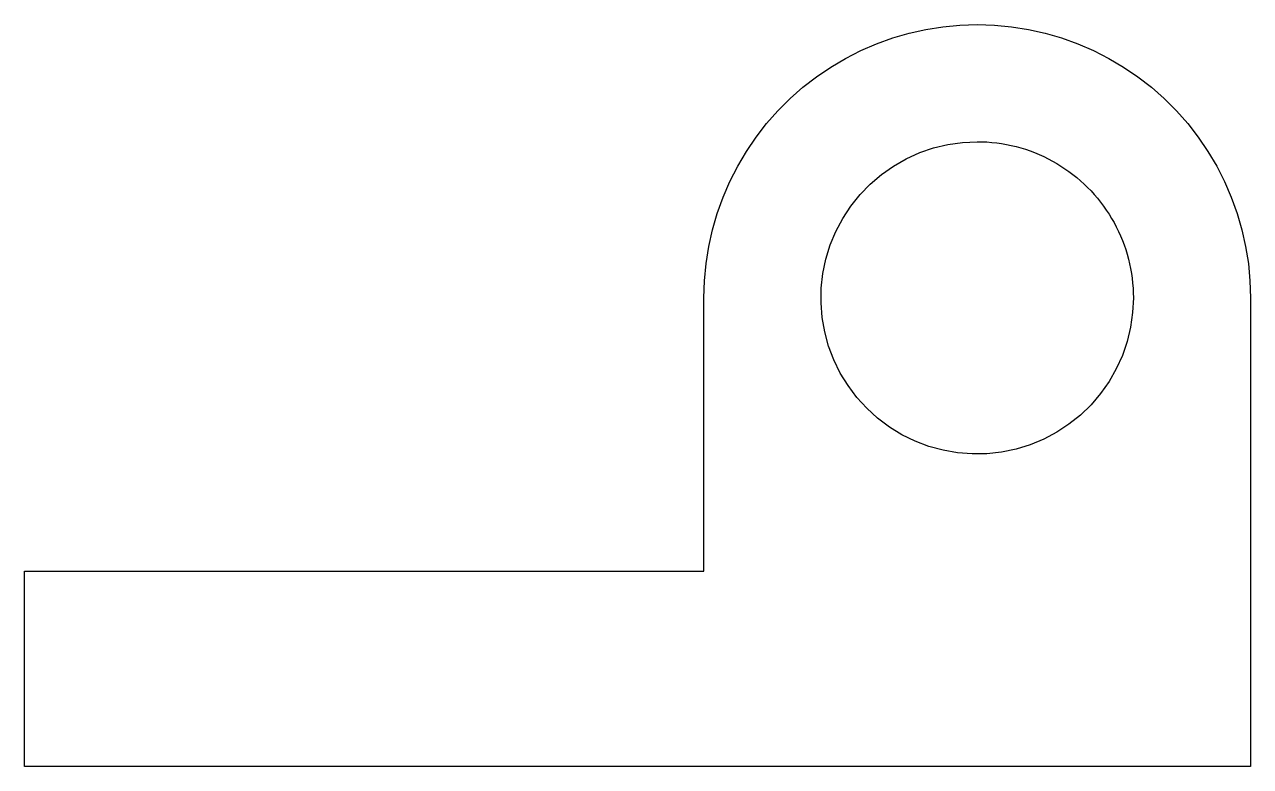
# Model space of a CAD drawing. Header units: metres. Extents: x -28.2 to 3.2, y 0 to 19.
import ezdxf

# ---------------------------------------------------------------- set-up
doc = ezdxf.new("R2010")
doc.units = ezdxf.units.M

msp = doc.modelspace()

# ---------------------------------------------------------------- linework, layer by layer
for points in [[(-10.8, 12), (-10.786, 12.44), (-10.745, 12.877), (-10.676, 13.312), (-10.58, 13.741), (-10.457, 14.163), (-10.308, 14.577), (-10.134, 14.98), (-9.934, 15.372), (-9.71, 15.751), (-9.463, 16.114), (-9.194, 16.462), (-8.903, 16.792), (-8.592, 17.103), (-8.262, 17.394), (-7.914, 17.663), (-7.551, 17.91), (-7.172, 18.134), (-6.78, 18.334), (-6.377, 18.508), (-5.963, 18.657), (-5.541, 18.78), (-5.112, 18.876), (-4.677, 18.945), (-4.24, 18.986), (-3.8, 19), (-3.36, 18.986), (-2.923, 18.945), (-2.488, 18.876), (-2.059, 18.78), (-1.637, 18.657), (-1.223, 18.508), (-0.82, 18.334), (-0.428, 18.134), (-0.049, 17.91), (0.314, 17.663), (0.662, 17.394), (0.992, 17.103), (1.303, 16.792), (1.594, 16.462), (1.863, 16.114), (2.11, 15.751), (2.334, 15.372), (2.534, 14.98), (2.708, 14.577), (2.857, 14.163), (2.98, 13.741), (3.076, 13.312), (3.145, 12.877), (3.186, 12.44), (3.2, 12)], [(0.2, 12), (0.182, 11.624), (0.129, 11.25), (0.041, 10.884), (-0.081, 10.528), (-0.236, 10.184), (-0.423, 9.857), (-0.639, 9.548), (-0.884, 9.262), (-1.155, 9), (-1.449, 8.764), (-1.764, 8.557), (-2.097, 8.381), (-2.445, 8.236), (-2.805, 8.126), (-3.174, 8.049), (-3.549, 8.008), (-3.926, 8.002), (-4.301, 8.032), (-4.673, 8.096), (-5.036, 8.196), (-5.389, 8.329), (-5.727, 8.495), (-6.048, 8.692), (-6.35, 8.918), (-6.628, 9.172), (-6.882, 9.45), (-7.108, 9.752), (-7.305, 10.073), (-7.471, 10.411), (-7.604, 10.764), (-7.704, 11.127), (-7.768, 11.499), (-7.798, 11.874), (-7.792, 12.251), (-7.751, 12.626), (-7.674, 12.995), (-7.564, 13.355), (-7.419, 13.703), (-7.243, 14.036), (-7.036, 14.351), (-6.8, 14.645), (-6.538, 14.916), (-6.252, 15.161), (-5.943, 15.377), (-5.616, 15.564), (-5.272, 15.719), (-4.916, 15.841), (-4.55, 15.929), (-4.176, 15.982), (-3.8, 16)], [(-3.8, 16), (-3.674, 15.998), (-3.549, 15.992), (-3.424, 15.982), (-3.299, 15.968), (-3.174, 15.951), (-3.05, 15.929), (-2.927, 15.904), (-2.805, 15.874), (-2.684, 15.841), (-2.564, 15.804), (-2.445, 15.764), (-2.328, 15.719), (-2.211, 15.671), (-2.097, 15.619), (-1.984, 15.564), (-1.873, 15.505), (-1.764, 15.443), (-1.657, 15.377), (-1.552, 15.308), (-1.449, 15.236), (-1.348, 15.161), (-1.25, 15.082), (-1.155, 15), (-1.062, 14.916), (-0.972, 14.828), (-0.884, 14.738), (-0.8, 14.645), (-0.718, 14.55), (-0.639, 14.452), (-0.564, 14.351), (-0.492, 14.248), (-0.423, 14.143), (-0.357, 14.036), (-0.295, 13.927), (-0.236, 13.816), (-0.181, 13.703), (-0.129, 13.589), (-0.081, 13.472), (-0.036, 13.355), (0.004, 13.236), (0.041, 13.116), (0.074, 12.995), (0.104, 12.873), (0.129, 12.75), (0.151, 12.626), (0.168, 12.501), (0.182, 12.376), (0.192, 12.251), (0.198, 12.126), (0.2, 12)], [(-10.8, 5), (-10.8, 5.14), (-10.8, 5.28), (-10.8, 5.42), (-10.8, 5.56), (-10.8, 5.7), (-10.8, 5.84), (-10.8, 5.98), (-10.8, 6.12), (-10.8, 6.26), (-10.8, 6.4), (-10.8, 6.54), (-10.8, 6.68), (-10.8, 6.82), (-10.8, 6.96), (-10.8, 7.1), (-10.8, 7.24), (-10.8, 7.38), (-10.8, 7.52), (-10.8, 7.66), (-10.8, 7.8), (-10.8, 7.94), (-10.8, 8.08), (-10.8, 8.22), (-10.8, 8.36), (-10.8, 8.5), (-10.8, 8.64), (-10.8, 8.78), (-10.8, 8.92), (-10.8, 9.06), (-10.8, 9.2), (-10.8, 9.34), (-10.8, 9.48), (-10.8, 9.62), (-10.8, 9.76), (-10.8, 9.9), (-10.8, 10.04), (-10.8, 10.18), (-10.8, 10.32), (-10.8, 10.46), (-10.8, 10.6), (-10.8, 10.74), (-10.8, 10.88), (-10.8, 11.02), (-10.8, 11.16), (-10.8, 11.3), (-10.8, 11.44), (-10.8, 11.58), (-10.8, 11.72), (-10.8, 11.86), (-10.8, 12)], [(-10.8, 5), (-10.8, 5.14), (-10.8, 5.28), (-10.8, 5.42), (-10.8, 5.56), (-10.8, 5.7), (-10.8, 5.84), (-10.8, 5.98), (-10.8, 6.12), (-10.8, 6.26), (-10.8, 6.4), (-10.8, 6.54), (-10.8, 6.68), (-10.8, 6.82), (-10.8, 6.96), (-10.8, 7.1), (-10.8, 7.24), (-10.8, 7.38), (-10.8, 7.52), (-10.8, 7.66), (-10.8, 7.8), (-10.8, 7.94), (-10.8, 8.08), (-10.8, 8.22), (-10.8, 8.36), (-10.8, 8.5), (-10.8, 8.64), (-10.8, 8.78), (-10.8, 8.92), (-10.8, 9.06), (-10.8, 9.2), (-10.8, 9.34), (-10.8, 9.48), (-10.8, 9.62), (-10.8, 9.76), (-10.8, 9.9), (-10.8, 10.04), (-10.8, 10.18), (-10.8, 10.32), (-10.8, 10.46), (-10.8, 10.6), (-10.8, 10.74), (-10.8, 10.88), (-10.8, 11.02), (-10.8, 11.16), (-10.8, 11.3), (-10.8, 11.44), (-10.8, 11.58), (-10.8, 11.72), (-10.8, 11.86), (-10.8, 12)], [(3.2, 12), (3.2, 11.76), (3.2, 11.52), (3.2, 11.28), (3.2, 11.04), (3.2, 10.8), (3.2, 10.56), (3.2, 10.32), (3.2, 10.08), (3.2, 9.84), (3.2, 9.6), (3.2, 9.36), (3.2, 9.12), (3.2, 8.88), (3.2, 8.64), (3.2, 8.4), (3.2, 8.16), (3.2, 7.92), (3.2, 7.68), (3.2, 7.44), (3.2, 7.2), (3.2, 6.96), (3.2, 6.72), (3.2, 6.48), (3.2, 6.24), (3.2, 6), (3.2, 5.76), (3.2, 5.52), (3.2, 5.28), (3.2, 5.04), (3.2, 4.8), (3.2, 4.56), (3.2, 4.32), (3.2, 4.08), (3.2, 3.84), (3.2, 3.6), (3.2, 3.36), (3.2, 3.12), (3.2, 2.88), (3.2, 2.64), (3.2, 2.4), (3.2, 2.16), (3.2, 1.92), (3.2, 1.68), (3.2, 1.44), (3.2, 1.2), (3.2, 0.96), (3.2, 0.72), (3.2, 0.48), (3.2, 0.24), (3.2, 0)], [(-28.2, 0), (-28.2, 0.1), (-28.2, 0.2), (-28.2, 0.3), (-28.2, 0.4), (-28.2, 0.5), (-28.2, 0.6), (-28.2, 0.7), (-28.2, 0.8), (-28.2, 0.9), (-28.2, 1), (-28.2, 1.1), (-28.2, 1.2), (-28.2, 1.3), (-28.2, 1.4), (-28.2, 1.5), (-28.2, 1.6), (-28.2, 1.7), (-28.2, 1.8), (-28.2, 1.9), (-28.2, 2), (-28.2, 2.1), (-28.2, 2.2), (-28.2, 2.3), (-28.2, 2.4), (-28.2, 2.5), (-28.2, 2.6), (-28.2, 2.7), (-28.2, 2.8), (-28.2, 2.9), (-28.2, 3), (-28.2, 3.1), (-28.2, 3.2), (-28.2, 3.3), (-28.2, 3.4), (-28.2, 3.5), (-28.2, 3.6), (-28.2, 3.7), (-28.2, 3.8), (-28.2, 3.9), (-28.2, 4), (-28.2, 4.1), (-28.2, 4.2), (-28.2, 4.3), (-28.2, 4.4), (-28.2, 4.5), (-28.2, 4.6), (-28.2, 4.7), (-28.2, 4.8), (-28.2, 4.9), (-28.2, 5)], [(-28.2, 5), (-27.852, 5), (-27.504, 5), (-27.156, 5), (-26.808, 5), (-26.46, 5), (-26.112, 5), (-25.764, 5), (-25.416, 5), (-25.068, 5), (-24.72, 5), (-24.372, 5), (-24.024, 5), (-23.676, 5), (-23.328, 5), (-22.98, 5), (-22.632, 5), (-22.284, 5), (-21.936, 5), (-21.588, 5), (-21.24, 5), (-20.892, 5), (-20.544, 5), (-20.196, 5), (-19.848, 5), (-19.5, 5), (-19.152, 5), (-18.804, 5), (-18.456, 5), (-18.108, 5), (-17.76, 5), (-17.412, 5), (-17.064, 5), (-16.716, 5), (-16.368, 5), (-16.02, 5), (-15.672, 5), (-15.324, 5), (-14.976, 5), (-14.628, 5), (-14.28, 5), (-13.932, 5), (-13.584, 5), (-13.236, 5), (-12.888, 5), (-12.54, 5), (-12.192, 5), (-11.844, 5), (-11.496, 5), (-11.148, 5), (-10.8, 5)], [(-20, 5), (-19.816, 5), (-19.632, 5), (-19.448, 5), (-19.264, 5), (-19.08, 5), (-18.896, 5), (-18.712, 5), (-18.528, 5), (-18.344, 5), (-18.16, 5), (-17.976, 5), (-17.792, 5), (-17.608, 5), (-17.424, 5), (-17.24, 5), (-17.056, 5), (-16.872, 5), (-16.688, 5), (-16.504, 5), (-16.32, 5), (-16.136, 5), (-15.952, 5), (-15.768, 5), (-15.584, 5), (-15.4, 5), (-15.216, 5), (-15.032, 5), (-14.848, 5), (-14.664, 5), (-14.48, 5), (-14.296, 5), (-14.112, 5), (-13.928, 5), (-13.744, 5), (-13.56, 5), (-13.376, 5), (-13.192, 5), (-13.008, 5), (-12.824, 5), (-12.64, 5), (-12.456, 5), (-12.272, 5), (-12.088, 5), (-11.904, 5), (-11.72, 5), (-11.536, 5), (-11.352, 5), (-11.168, 5), (-10.984, 5), (-10.8, 5)], [(3.2, 0), (2.572, 0), (1.944, 0), (1.316, 0), (0.688, 0), (0.06, 0), (-0.568, 0), (-1.196, 0), (-1.824, 0), (-2.452, 0), (-3.08, 0), (-3.708, 0), (-4.336, 0), (-4.964, 0), (-5.592, 0), (-6.22, 0), (-6.848, 0), (-7.476, 0), (-8.104, 0), (-8.732, 0), (-9.36, 0), (-9.988, 0), (-10.616, 0), (-11.244, 0), (-11.872, 0), (-12.5, 0), (-13.128, 0), (-13.756, 0), (-14.384, 0), (-15.012, 0), (-15.64, 0), (-16.268, 0), (-16.896, 0), (-17.524, 0), (-18.152, 0), (-18.78, 0), (-19.408, 0), (-20.036, 0), (-20.664, 0), (-21.292, 0), (-21.92, 0), (-22.548, 0), (-23.176, 0), (-23.804, 0), (-24.432, 0), (-25.06, 0), (-25.688, 0), (-26.316, 0), (-26.944, 0), (-27.572, 0), (-28.2, 0)]]:
    msp.add_lwpolyline(points)

doc.saveas('drawing.dxf')
